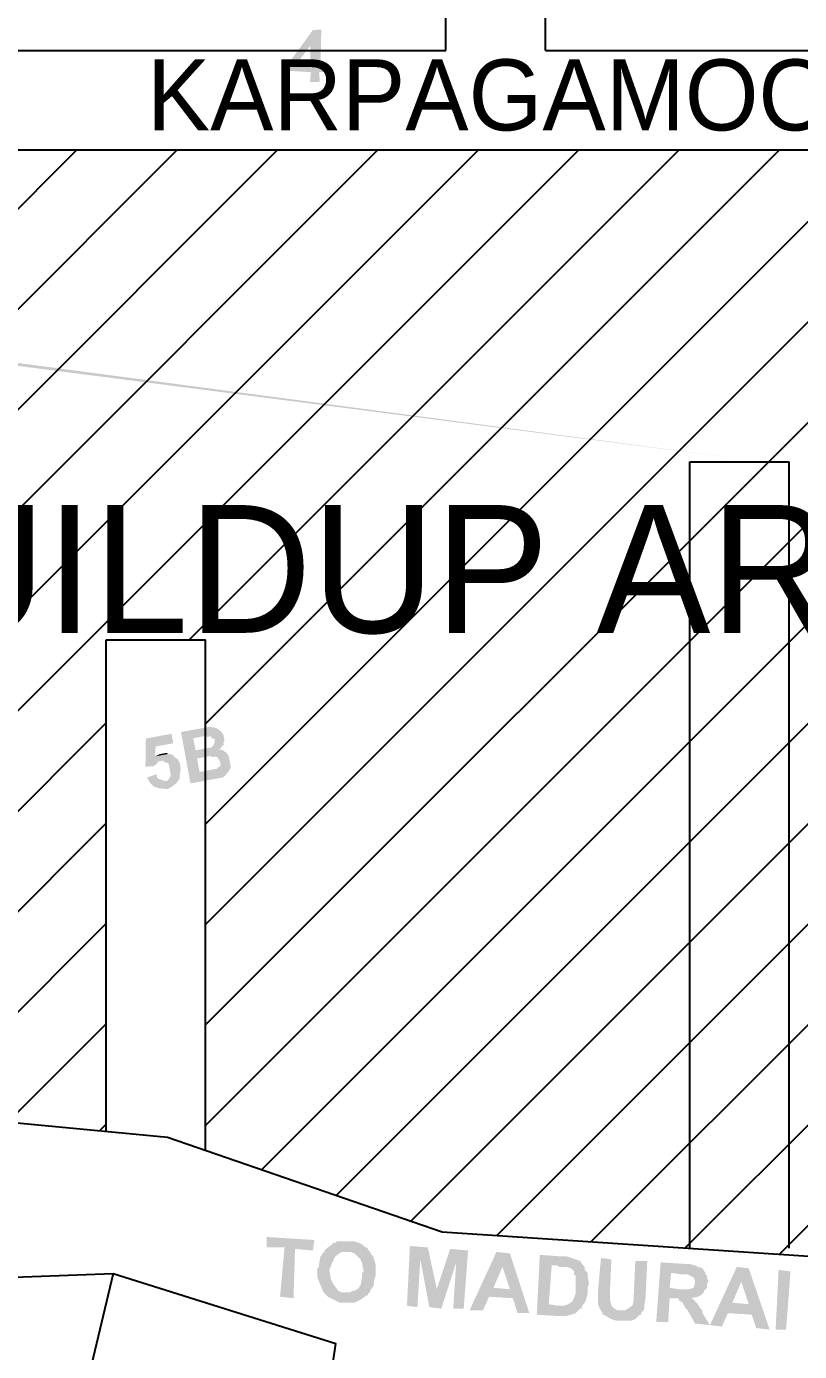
# Model space of a CAD drawing. Header units: metres. Extents: x 297 to 3998, y 336 to 1712.
# Drawn here: x 3433.7 to 3488.2, y 1290.3 to 1383.7 of the extents above; entities that cross this region are included whole.
import ezdxf

# ---------------------------------------------------------------- set-up
doc = ezdxf.new("R2010")
doc.units = ezdxf.units.M
doc.header["$MEASUREMENT"] = 0
doc.styles.get("Standard").update_dxf_attribs({"font": 'CENSCBK.TTF'})

msp = doc.modelspace()

# ---------------------------------------------------------------- hatches: boundary and pattern name
at = {"linetype": 'Continuous'}
for points in [[(3454.464, 1383.435), (3453.875, 1383.425), (3452.226, 1381.152), (3452.141, 1380.546), (3453.735, 1380.446), (3453.667, 1379.744), (3454.351, 1379.772), (3454.323, 1380.456), (3454.817, 1380.448), (3454.807, 1381.037), (3454.409, 1381.062), (3452.815, 1381.162), (3453.687, 1382.307)], [(3454.464, 1383.435), (3453.687, 1382.307), (3453.707, 1381.13), (3452.815, 1381.162), (3454.409, 1381.062)], [(3430.169, 1360.353), (3430.109, 1360.145), (3483.499, 1353.273)], [(3443.913, 1333.846), (3442.104, 1333.512), (3442.074, 1331.538), (3442.663, 1331.548), (3442.741, 1331.661), (3442.836, 1331.678), (3442.913, 1331.791), (3442.991, 1331.904), (3443.182, 1331.939), (3444.229, 1332.132), (3444.116, 1332.21), (3443.986, 1332.383), (3443.891, 1332.365), (3443.778, 1332.443), (3442.731, 1332.25), (3442.798, 1332.951), (3444.036, 1333.179)], [(3446.008, 1334.232), (3444.58, 1333.969), (3445.246, 1330.351), (3447.246, 1330.719), (3447.341, 1330.737), (3447.531, 1330.772), (3447.704, 1330.902), (3447.782, 1331.015), (3447.859, 1331.128), (3447.955, 1331.145), (3447.937, 1331.24), (3448.092, 1331.466), (3445.885, 1331.157), (3445.71, 1332.11), (3447.804, 1332.495), (3447.691, 1332.573), (3447.579, 1332.651), (3447.466, 1332.728), (3447.275, 1332.693), (3447.353, 1332.806), (3447.508, 1333.032), (3445.604, 1332.681), (3445.446, 1333.538), (3445.827, 1333.608), (3447.446, 1333.906), (3447.428, 1334.001), (3447.315, 1334.079), (3447.09, 1334.234), (3446.882, 1334.294), (3446.579, 1334.337), (3446.293, 1334.284), (3446.198, 1334.267)], [(3447.446, 1333.906), (3445.827, 1333.608), (3446.399, 1333.713), (3446.416, 1333.618), (3446.606, 1333.653), (3446.702, 1333.67), (3446.719, 1333.575), (3446.832, 1333.498), (3446.927, 1333.515), (3446.962, 1333.325), (3446.902, 1333.117), (3446.747, 1332.891), (3446.461, 1332.839), (3446.176, 1332.786), (3445.604, 1332.681), (3447.508, 1333.032), (3447.604, 1333.049), (3447.569, 1333.24), (3447.646, 1333.352), (3447.629, 1333.448), (3447.594, 1333.638), (3447.576, 1333.733), (3447.559, 1333.828)], [(3443.189, 1332.433), (3443.094, 1332.415), (3442.731, 1332.25), (3443.778, 1332.443), (3443.683, 1332.425), (3443.57, 1332.503), (3443.379, 1332.468), (3443.284, 1332.45)], [(3444.229, 1332.132), (3443.182, 1331.939), (3443.277, 1331.957), (3443.39, 1331.879), (3443.502, 1331.801), (3443.597, 1331.819), (3443.71, 1331.741), (3443.728, 1331.646), (3443.745, 1331.551), (3443.798, 1331.265), (3443.851, 1330.979), (3443.868, 1330.884), (3443.79, 1330.772), (3443.713, 1330.659), (3443.635, 1330.546), (3443.54, 1330.528), (3443.445, 1330.511), (3444.492, 1330.704), (3444.474, 1330.799), (3444.517, 1331.102), (3444.56, 1331.405), (3444.489, 1331.786), (3444.342, 1332.054)], [(3447.804, 1332.495), (3446.281, 1332.215), (3446.662, 1332.285), (3446.774, 1332.207), (3446.87, 1332.225), (3446.965, 1332.242), (3447.173, 1332.182), (3447.19, 1332.087), (3447.321, 1331.914), (3447.373, 1331.629), (3447.296, 1331.516), (3447.2, 1331.498), (3447.123, 1331.386), (3447.027, 1331.368), (3445.885, 1331.157), (3448.092, 1331.466), (3448.075, 1331.561), (3447.934, 1332.323), (3447.822, 1332.4)], [(3442.863, 1330.994), (3442.215, 1330.776), (3442.232, 1330.681), (3442.38, 1330.413), (3442.623, 1330.163), (3442.944, 1330.025), (3443.247, 1329.982), (3443.645, 1329.957), (3443.913, 1330.105), (3444.259, 1330.366), (3444.414, 1330.591), (3444.492, 1330.704), (3443.445, 1330.511), (3442.916, 1330.709), (3442.899, 1330.804)], [(3453.978, 1298.19), (3450.613, 1298.401), (3450.613, 1297.664), (3451.875, 1297.664), (3451.559, 1294.194), (3452.506, 1294.089), (3452.611, 1297.559), (3453.873, 1297.454)], [(3456.396, 1298.085), (3455.976, 1298.085), (3455.871, 1298.085), (3455.766, 1298.085), (3455.66, 1298.085), (3455.555, 1298.085), (3455.45, 1297.98), (3455.345, 1297.98), (3455.24, 1297.98), (3455.24, 1297.875), (3454.924, 1297.664), (3454.714, 1297.454), (3454.609, 1297.244), (3454.504, 1297.244), (3454.504, 1297.139), (3454.398, 1297.033), (3454.293, 1296.402), (3454.293, 1296.297), (3454.188, 1296.192), (3454.188, 1295.772), (3454.188, 1295.561), (3454.293, 1295.351), (3454.293, 1295.246), (3454.398, 1295.035), (3454.609, 1294.51), (3454.924, 1294.194), (3455.345, 1293.984), (3455.766, 1293.773), (3456.291, 1293.773), (3456.817, 1293.773), (3457.238, 1293.984), (3457.658, 1294.299), (3457.764, 1294.299), (3456.186, 1294.51), (3455.871, 1294.51), (3455.66, 1294.615), (3455.345, 1295.035), (3455.135, 1295.456), (3455.029, 1296.087), (3455.24, 1296.613), (3455.45, 1297.033), (3455.871, 1297.349), (3456.081, 1297.349), (3456.291, 1297.349), (3457.869, 1297.349), (3457.869, 1297.454), (3457.764, 1297.454), (3457.764, 1297.559), (3457.658, 1297.664), (3457.553, 1297.664), (3457.448, 1297.77), (3457.343, 1297.875), (3457.238, 1297.875), (3457.238, 1297.98), (3457.133, 1297.98), (3456.817, 1298.085), (3456.712, 1298.085), (3456.607, 1298.085), (3456.502, 1298.085)], [(3457.869, 1297.349), (3456.291, 1297.349), (3456.502, 1297.349), (3456.817, 1297.244), (3456.922, 1297.139), (3457.238, 1296.823), (3457.343, 1296.508), (3457.448, 1295.982), (3457.343, 1295.877), (3457.343, 1295.666), (3457.238, 1295.035), (3457.133, 1294.93), (3457.133, 1294.825), (3456.817, 1294.615), (3456.712, 1294.615), (3456.502, 1294.51), (3456.396, 1294.51), (3456.186, 1294.51), (3457.764, 1294.299), (3457.764, 1294.404), (3457.869, 1294.51), (3457.974, 1294.72), (3458.184, 1295.035), (3458.184, 1295.351), (3458.289, 1295.666), (3458.289, 1295.772), (3458.289, 1295.877), (3458.289, 1296.192), (3458.289, 1296.508), (3458.184, 1296.823), (3458.079, 1297.139), (3457.974, 1297.139), (3457.974, 1297.244)], [(3461.97, 1297.664), (3460.708, 1297.77), (3460.498, 1293.563), (3461.234, 1293.458), (3461.444, 1296.823)], [(3461.97, 1297.664), (3461.444, 1296.823), (3462.075, 1293.458), (3462.601, 1294.72)], [(3464.809, 1297.454), (3463.547, 1297.559), (3462.601, 1294.72), (3462.075, 1293.458), (3462.916, 1293.353), (3463.968, 1296.613)], [(3464.809, 1297.454), (3463.968, 1296.613), (3463.758, 1293.353), (3464.494, 1293.353)], [(3467.754, 1297.244), (3466.807, 1297.349), (3464.914, 1293.248), (3465.861, 1293.248), (3466.282, 1294.194), (3467.964, 1294.089), (3466.597, 1294.825), (3467.228, 1296.297)], [(3467.754, 1297.244), (3467.228, 1296.297), (3467.754, 1294.72), (3466.597, 1294.825), (3467.964, 1294.089), (3468.28, 1293.037), (3469.121, 1293.037)], [(3471.434, 1297.033), (3469.857, 1297.139), (3469.647, 1292.932), (3471.224, 1292.827), (3471.645, 1292.827), (3472.065, 1292.932), (3472.381, 1293.037), (3472.696, 1293.353), (3472.801, 1293.353), (3470.488, 1293.668), (3470.698, 1296.402), (3471.014, 1296.402), (3473.012, 1296.297), (3472.907, 1296.402), (3472.696, 1296.718), (3472.381, 1296.823), (3472.065, 1296.928), (3471.75, 1297.033), (3471.54, 1297.033)], [(3473.012, 1296.297), (3471.014, 1296.402), (3471.119, 1296.402), (3471.224, 1296.297), (3471.434, 1296.297), (3471.75, 1296.297), (3472.065, 1296.192), (3472.17, 1296.087), (3472.276, 1295.982), (3472.276, 1295.877), (3472.276, 1295.772), (3472.381, 1295.666), (3472.381, 1295.561), (3472.381, 1295.351), (3472.381, 1295.246), (3472.381, 1295.035), (3472.381, 1294.93), (3472.381, 1294.404), (3472.17, 1293.879), (3471.855, 1293.668), (3471.54, 1293.563), (3471.329, 1293.563), (3471.119, 1293.563), (3470.488, 1293.668), (3472.801, 1293.353), (3472.801, 1293.458), (3473.012, 1293.773), (3473.117, 1293.984), (3473.222, 1294.404), (3473.222, 1294.825), (3473.327, 1295.141), (3473.222, 1295.561), (3473.222, 1295.877), (3473.012, 1296.087), (3473.012, 1296.192)], [(3474.905, 1296.823), (3474.169, 1296.928), (3473.958, 1294.615), (3473.958, 1294.404), (3473.958, 1293.984), (3473.958, 1293.668), (3474.063, 1293.458), (3474.063, 1293.353), (3475.641, 1293.248), (3475.536, 1293.248), (3475.325, 1293.248), (3475.115, 1293.353), (3474.905, 1293.563), (3474.799, 1293.984), (3474.799, 1294.404), (3474.799, 1294.615)], [(3477.428, 1296.718), (3476.587, 1296.718), (3476.482, 1294.404), (3476.482, 1293.984), (3476.377, 1293.563), (3476.061, 1293.353), (3475.851, 1293.248), (3475.641, 1293.248), (3474.063, 1293.353), (3474.169, 1293.248), (3474.169, 1293.143), (3474.274, 1293.143), (3474.274, 1292.932), (3474.379, 1292.932), (3474.694, 1292.722), (3474.905, 1292.617), (3475.22, 1292.512), (3475.536, 1292.512), (3475.746, 1292.512), (3476.061, 1292.512), (3476.272, 1292.512), (3476.587, 1292.617), (3476.798, 1292.827), (3476.903, 1292.932), (3477.008, 1292.932), (3477.008, 1293.143), (3477.113, 1293.143), (3477.218, 1293.353), (3477.218, 1293.458), (3477.218, 1293.563), (3477.323, 1294.194), (3477.323, 1294.299), (3477.323, 1294.404)], [(3480.057, 1296.508), (3478.375, 1296.613), (3478.059, 1292.406), (3478.901, 1292.406), (3479.006, 1294.089), (3479.216, 1294.089), (3480.583, 1294.089), (3480.478, 1294.089), (3481.004, 1294.194), (3481.214, 1294.299), (3481.425, 1294.51), (3481.425, 1294.615), (3479.006, 1294.825), (3479.111, 1295.877), (3479.847, 1295.772), (3481.53, 1295.772), (3481.53, 1295.877), (3481.319, 1296.192), (3481.004, 1296.297), (3480.794, 1296.402), (3480.373, 1296.508), (3480.268, 1296.508)], [(3481.53, 1295.772), (3479.847, 1295.772), (3480.057, 1295.772), (3480.268, 1295.772), (3480.478, 1295.666), (3480.688, 1295.561), (3480.794, 1295.351), (3480.794, 1295.141), (3480.688, 1294.825), (3480.373, 1294.72), (3480.163, 1294.72), (3479.847, 1294.72), (3479.637, 1294.72), (3479.006, 1294.825), (3481.425, 1294.615), (3481.53, 1294.72), (3481.635, 1294.825), (3481.635, 1295.035), (3481.635, 1295.141), (3481.74, 1295.246), (3481.74, 1295.351), (3481.635, 1295.456), (3481.635, 1295.561), (3481.635, 1295.666)], [(3484.579, 1296.192), (3483.738, 1296.297), (3481.845, 1292.196), (3482.686, 1292.091), (3483.107, 1293.037), (3484.79, 1292.932), (3483.423, 1293.773), (3484.054, 1295.246)], [(3484.579, 1296.192), (3484.054, 1295.246), (3484.579, 1293.668), (3483.423, 1293.773), (3484.79, 1292.932), (3485.105, 1291.986), (3486.052, 1291.881)], [(3486.472, 1291.881), (3486.683, 1296.087), (3487.524, 1295.982), (3487.208, 1291.881)], [(3480.583, 1294.089), (3479.216, 1294.089), (3479.321, 1294.089), (3479.427, 1294.089), (3479.532, 1294.089), (3479.637, 1294.089), (3479.637, 1293.984), (3479.742, 1293.879), (3479.952, 1293.773), (3479.952, 1293.668), (3480.057, 1293.563), (3480.057, 1293.458), (3480.163, 1293.353), (3480.268, 1293.248), (3480.794, 1292.301), (3481.845, 1292.196), (3481.319, 1293.037), (3481.319, 1293.248), (3481.214, 1293.353), (3481.109, 1293.458), (3481.004, 1293.668), (3480.899, 1293.773), (3480.794, 1293.879), (3480.688, 1293.984)]]:
    msp.add_hatch(color=0, dxfattribs=at).paths.add_polyline_path(points)
h = msp.add_hatch()
h.set_pattern_fill('ANSI31', color=2, scale=40, style=0)
h.set_pattern_definition([(45, (-2513.5867, 677.9554), (-3.535534, 3.535534), [])])
h.paths.add_polyline_path([(3446.31, 1340.462), (3446.31, 1304.52), (3462.976, 1298.77), (3494.816, 1296.658), (3540.286, 1294.141), (3532.174, 1338.092), (3527.221, 1338.092), (3527.221, 1364.929), (3525.366, 1374.982), (3423.747, 1374.982), (3418.168, 1360.307), (3414.289, 1312.44), (3413.277, 1308.316), (3439.31, 1305.853), (3439.31, 1340.462)])

# ---------------------------------------------------------------- linework, layer by layer
at = {"color": 2}
for p, q in [((3463.248, 1381.982), (3463.248, 1486.181)), ((3470.248, 1381.982), (3470.248, 1483.915)), ((3480.42, 1297.613), (3480.42, 1352.996)), ((3480.42, 1352.996), (3487.42, 1352.996)), ((3487.42, 1297.613), (3487.42, 1352.996)), ((3439.31, 1305.853), (3439.31, 1340.462)), ((3439.31, 1340.462), (3446.31, 1340.462)), ((3446.31, 1304.52), (3446.31, 1340.462)), ((3409.579, 1294.691), (3439.811, 1295.825)), ((3439.811, 1295.825), (3455.499, 1290.889))]:
    msp.add_line(p, q, dxfattribs=at)
for points in [[(3404.621, 1354.979), (3404.621, 1374.851), (3411.686, 1381.982), (3463.248, 1381.982)], [(3470.248, 1381.982), (3646.176, 1381.982)], [(3411.621, 1308.536), (3411.621, 1371.971), (3414.604, 1374.982), (3527.221, 1374.982)]]:
    msp.add_lwpolyline(points, dxfattribs=at)
at = {"color": 0, "linetype": 'Continuous'}
for points in [[(3413.277, 1308.316), (3443.634, 1305.444), (3462.976, 1298.77), (3494.816, 1296.658)], [(3439.811, 1295.825), (3431.949, 1262.891), (3423.638, 1258.551), (3422.825, 1221.229), (3417.541, 1202.902), (3417.531, 1202.292)], [(3445.673, 1206.207), (3447.363, 1234.969), (3455.499, 1290.889)]]:
    msp.add_lwpolyline(points, dxfattribs=at)
at = {"color": 1, "linetype": 'ByBlock'}
msp.add_circle((3312.782, 1009.358), 500, dxfattribs=at)

# ---------------------------------------------------------------- texts
at = {"color": 4, "linetype": 'Continuous'}
for s, height, p in [('KARPAGAMOORTHI KOVIL STREET ', 5, (3442.175, 1376.347)), ('BUILDUP AREA ', 9, (3418.342, 1340.957))]:
    msp.add_text(s, height=height, dxfattribs=at).set_placement(p)

doc.saveas('drawing.dxf')
